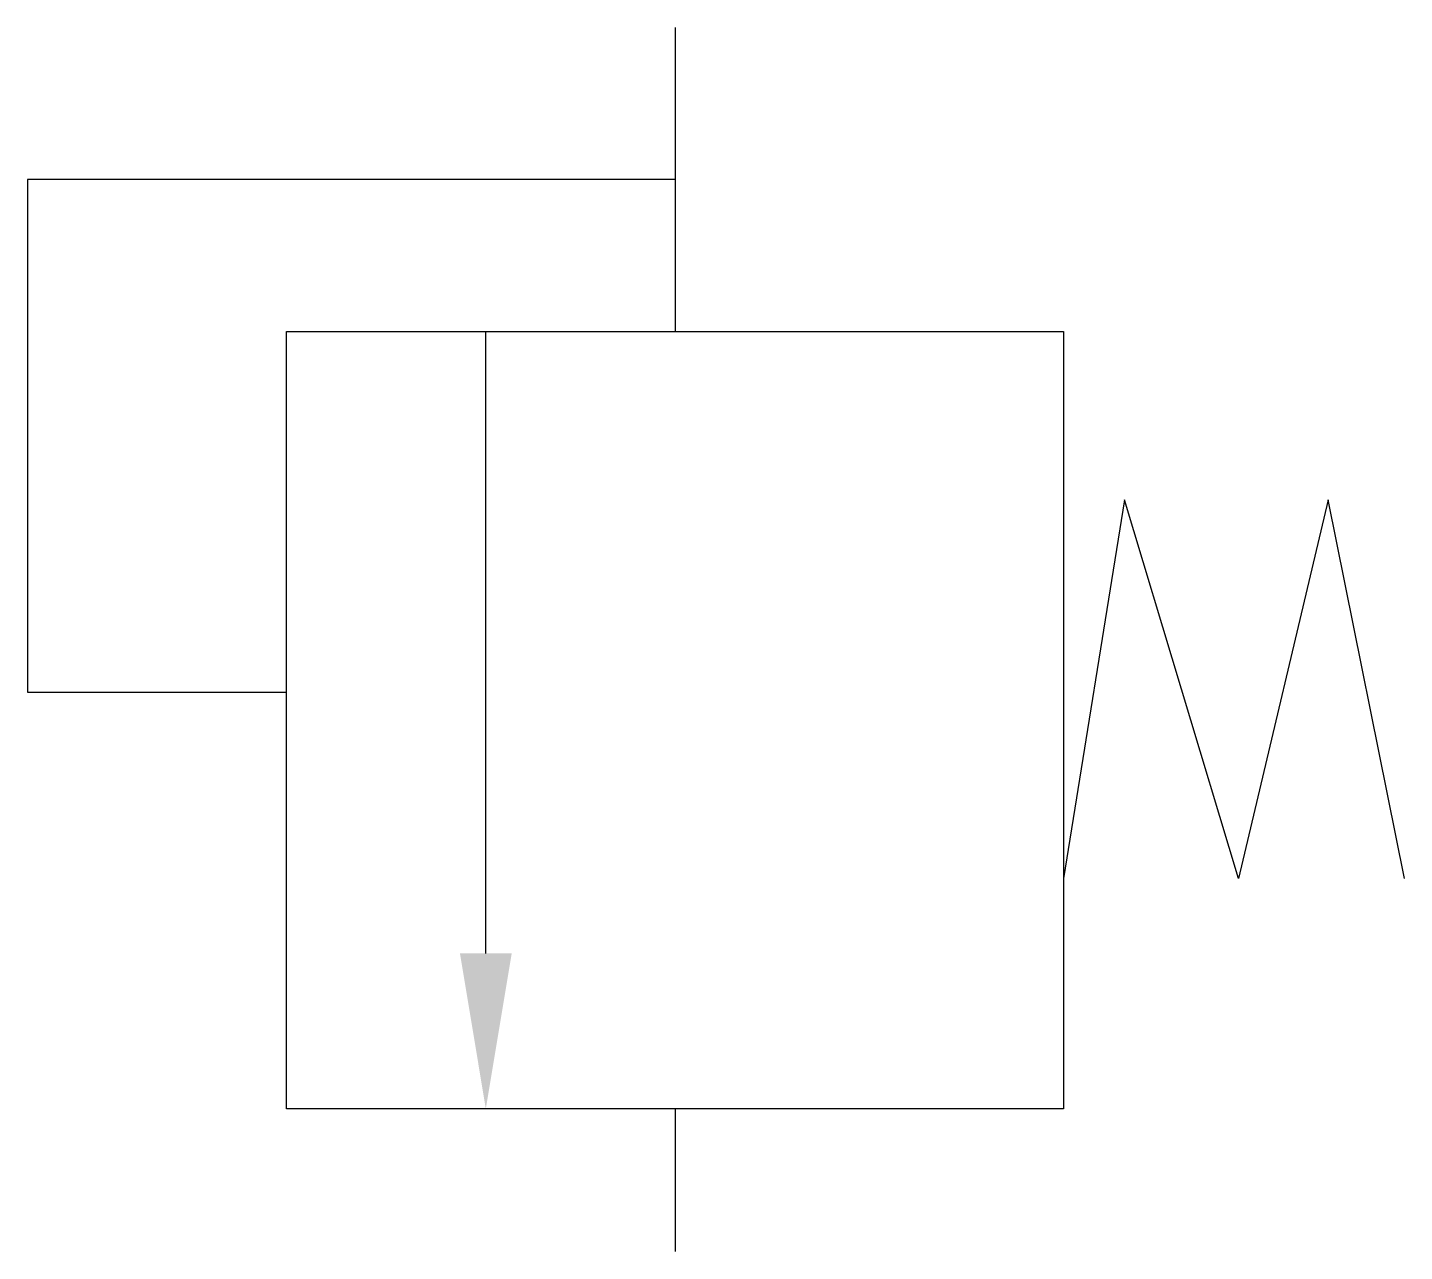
# Model space of a CAD drawing. Extents: x -7.3 to 8.2, y -16.4 to -2.7.
import ezdxf

# ---------------------------------------------------------------- set-up
doc = ezdxf.new("R2010")
doc.units = 0
doc.linetypes.add('DASHED', pattern=[0])
doc.layers.add('2', color=1, linetype='CONTINUOUS')

msp = doc.modelspace()

# ---------------------------------------------------------------- linework, layer by layer
at = {"layer": '2', "color": 0}
for p, q in [((0, -2.663), (0, -6.086)), ((-2.131, -13.085), (-2.131, -6.086)), ((5.062, -7.978), (4.374, -12.241)), ((6.347, -12.241), (5.062, -7.978)), ((7.356, -7.978), (6.347, -12.241)), ((8.215, -12.241), (7.356, -7.978)), ((0, -14.834), (0, -16.441))]:
    msp.add_line(p, q, dxfattribs=at)
at = {"layer": '2', "color": 0, "linetype": 'DASHED'}
for p, q in [((0, -4.375), (-7.292, -4.375)), ((-7.292, -4.375), (-7.292, -10.145)), ((-7.292, -10.145), (-4.374, -10.145))]:
    msp.add_line(p, q, dxfattribs=at)
at = {"layer": '2', "color": 0}
msp.add_lwpolyline([(-4.374, -14.834), (-4.374, -6.086), (4.374, -6.086), (4.374, -14.834)], close=True, dxfattribs=at)
msp.add_solid([(-1.839, -13.085), (-2.422, -13.085), (-2.131, -14.834)], dxfattribs=at)

doc.saveas('drawing.dxf')
